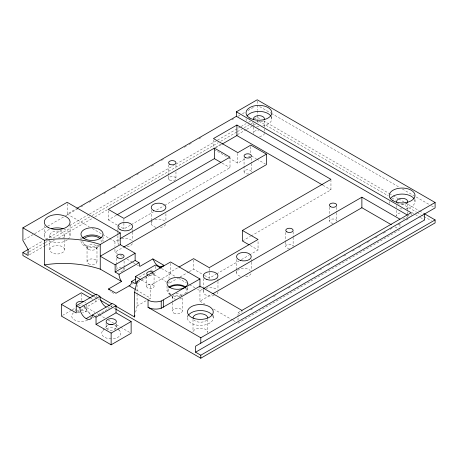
<?xml version="1.0" encoding="UTF-8"?>
<svg xmlns="http://www.w3.org/2000/svg" width="458" height="458" viewBox="0 0 458 458"><rect width="100%" height="100%" fill="white"/><g stroke="black" fill="none" stroke-linecap="round" stroke-linejoin="round"><path stroke-width="0.34" stroke-dasharray="2.29 1.72" d="M135.66 312.156L137.074 305.967L137.074 294.694M96.312 248.768L99.163 245.041M75.083 310.61L76.36 309.03M102.953 330.556L106.777 325.815M228.685 157.878L237.816 163.151L245.511 158.691M248.465 156.98L250.245 155.949M67.166 203.673L67.166 214.018L76.429 208.671M24.137 239.763L34.029 234.049M34.648 233.695L47.008 226.555M47.626 226.195L64.939 216.205M65.557 215.844L77.305 209.066M81.014 206.924L84.724 204.783M89.052 202.281L91.526 200.856M103.886 193.717L106.359 192.291M113.779 188.003L116.252 186.578M128.618 179.439L132.328 177.298M136.656 174.801L139.123 173.37M151.489 166.231L153.962 164.806M161.382 160.523L163.855 159.098M184.259 147.316L186.727 145.89M189.2 144.459L191.673 143.033M199.093 138.751L201.566 137.32M231.857 119.836L234.33 118.404M238.04 116.263L239.895 115.193M242.368 113.767L244.841 112.336M247.933 110.555L254.116 106.983M29.083 248.929L42.966 240.914M45.777 239.294L62.78 229.475M69.593 225.542L88.789 214.459M89.407 214.104L173.748 165.412M176.095 164.056L217.023 140.423M217.579 140.102L240.513 126.86M241.108 126.517L246.078 123.649M248.539 122.229L251.024 120.792M254.11 119.011L257.207 117.225L260.293 119.006M26.61 253.366L28.465 252.295M29.083 251.934L44.541 243.009M45.159 242.654L48.863 240.513M53.191 238.011L89.671 216.949M92.144 215.523L218.26 142.69M220.733 141.264L236.803 131.984M237.421 131.623L243.604 128.057M244.223 127.696L250.406 124.129M251.024 123.769L252.879 122.698M29.346 254.791L44.827 245.854M45.445 245.499L55.349 239.78M58.447 237.988L94.359 217.258M94.978 216.897L107.361 209.747M215.1 147.545L221.294 143.972M237.393 134.675L246.061 129.671M246.679 129.316L252.873 125.738M253.492 125.383L255.97 123.952M215.93 147.671L221.483 144.465M108.283 210.777L108.283 219.897L116.303 215.271M117.895 225.451L123.906 228.92L130.69 225.004M131.309 224.643L153.516 211.825M156.602 210.045L164.004 205.768M164.617 205.413L230.008 167.662L230.008 158.542M109.433 238.423L114.947 241.606L119.899 238.75M117.368 253.526L114.947 252.129L122.99 247.486M62.569 315.367L71.66 310.118M72.267 309.768L75.295 308.016M78.329 306.265L81.358 304.518L82.589 305.228M77.454 312.236L96.243 301.387L96.243 298.106M139.415 276.947L146.085 273.094M150.327 270.649L151.541 269.945L154.329 271.56M132.156 284.126L133.381 283.416M137.869 282.351L155.445 272.201M161.617 268.548L169.031 272.831L178.248 267.506M92.98 317.686L94.193 316.982M94.795 316.633L109.342 308.234M141.488 280.021L150.55 285.254L170.553 273.707L175.448 276.535M166.597 281.951L169.031 283.353L177.63 278.384M180.091 276.964L188.69 272M189.309 271.646L193.608 269.161L203.821 275.058M242.425 240.977L250.474 236.328M251.093 235.973L330.951 189.864L330.951 180.046M137.074 305.967L146.262 300.66M148.713 299.246L150.55 298.181L150.55 285.254M204.423 275.407L209.232 278.178L216.027 274.256M216.645 273.901L238.893 261.054M241.36 259.629L248.78 255.346M249.398 254.992L258.049 249.994L258.049 240.874M202.425 289.256L199.951 290.681L197.501 289.267M199.951 286.176L199.951 301.204L211.693 294.425M238.028 320.382L238.028 312.665L241.114 310.879M250.578 309.929L253.051 308.503M265.4 301.37L267.873 299.944M273.426 296.732L275.899 295.307M288.248 288.179L290.721 286.754M298.129 282.471L300.603 281.046M312.951 273.918L315.425 272.487M319.747 269.997L323.451 267.856M327.773 265.359L331.478 263.218M335.8 260.722L338.273 259.297M343.832 256.091L346.3 254.665M352.477 251.099L354.332 250.028M358.654 247.532L361.122 246.106M367.299 242.54L369.154 241.469M375.325 237.902L377.798 236.477M383.357 233.271L385.825 231.845M390.147 229.349L392.002 228.279M398.179 224.712L400.647 223.286M406.206 220.075L408.673 218.649M238.028 323.188L399.949 229.704M259.675 106.628L270.798 113.046M271.411 113.401L399.273 187.219M402.364 189.005L428.923 204.337M431.396 205.762L433.863 207.193M263.384 120.792L388.813 193.242M389.392 193.539L392.523 195.383M393.096 195.681L398.082 198.595M398.655 198.892L404.259 202.161M404.832 202.459L419.087 210.726M419.66 211.018L424.034 213.583M259.062 121.273L388.155 195.801M391.865 197.942L395.569 200.083M401.746 203.65L416.568 212.209M417.186 212.564L420.891 214.705M421.509 215.06L423.364 216.13M423.982 216.485L431.396 220.767M411.673 212.455L414.765 214.241M415.383 214.596L419.705 217.098M420.324 217.453L424.652 219.949M408.049 215.437L409.286 216.153M395.036 226.865L397.492 228.284M251.436 155.949L256.245 158.726M256.841 159.075L265.256 163.93M214.075 149.445L228.073 157.529M222.193 163.151L230.008 167.662M250.234 245.488L258.049 249.994M108.283 219.897L117.294 225.101M67.166 214.018L89.218 226.75M92.281 228.519L102.082 234.181M102.695 234.53L108.821 238.068M178.511 278.304L186.475 282.901M187.087 283.256L188.925 284.315M189.538 284.67L195.051 287.853M238.028 312.665L239.7 313.633M120.397 255.272L122.212 256.325M127.055 259.119L132.505 262.268M133.112 262.617L136.742 264.713M137.348 265.062L138.562 265.76M150.808 272.831L165.991 281.596M199.951 301.204L204.863 304.043M213.462 309.007L232.498 319.999M233.116 320.348L236.797 322.478M136.404 290.017L150.55 298.181M93.936 296.521L97.022 298.301M97.64 298.656L99.495 299.727M110.613 306.144L113.08 307.576M113.698 307.931L114.935 308.64M90.884 298.29L92.671 299.326M95.052 300.7L96.243 301.387M83.201 305.583L94.875 312.322M97.336 313.741L98.567 314.451M99.18 314.806L105.323 318.356M108.397 320.131L113.927 323.325M116.389 324.739L120.076 326.869M120.689 327.224L129.906 332.548M322.964 185.25L330.951 189.864M115.708 325.815L117.408 327.922M117.832 328.449L119.532 330.556M85.715 308.503L89.545 313.238M169.357 293.24L171.395 295.902M171.802 296.435L173.027 298.032M84.037 243.977L87.701 248.768M415.022 199.493L415.022 201.497M411.147 213.359L411.147 215.294M407.654 203.558L407.654 211.098M407.654 211.785L407.654 213.84M399.949 224.088L399.949 229M396.611 205.613L396.611 207.669M396.611 210.411L396.611 215.901A5.525 3.189 0 0 1 400.704 212.821M336.745 207.262L336.745 212.111M336.745 212.804L336.745 221.117A3.681 2.124 0 0 0 333.063 218.993A3.681 2.124 0 0 0 329.382 221.117L329.382 216.96M329.382 207.262L329.382 216.268M293.131 231.748L293.131 236.597M293.131 237.29L293.131 246.295A3.681 2.124 0 0 0 289.45 244.171A3.681 2.124 0 0 0 285.763 246.295L285.763 242.139M285.763 232.441L285.763 241.446M271.817 116.149L271.817 118.822M264.449 120.878L264.449 128.423M264.449 129.104L264.449 131.165M257.207 101.138L257.207 104.521M257.207 105.197L257.207 110.149M257.207 110.859L257.207 119.229M257.207 119.899L257.207 122.572M253.406 122.933L253.406 126.362M253.406 127.049L253.406 133.221A5.525 3.189 0 0 1 258.93 130.032M251.419 157.999L251.419 162.848M251.419 163.54L251.419 171.853M251.247 259.44L251.247 261.518M251.247 262.211L251.247 270.523M250.835 146.514L250.835 153.504M244.057 157.999L244.057 171.853M241.933 310.41L241.933 312.345M237.816 153.333L237.816 163.151M236.517 259.44L236.517 269.831M236.517 270.523L236.517 272.602M217.974 278.653L217.974 280.731M217.974 281.424L217.974 289.737M213.462 139.976L213.462 149.096M213.262 315.31L213.262 317.984M209.232 268.359L209.232 271.869M209.232 272.567L209.232 278.178M207.737 319.358L207.737 332.416A7.362 4.254 0 0 0 201.337 328.197A7.362 4.254 0 0 0 193.259 331.317M203.243 278.653L203.243 288.351M203.243 289.044L203.243 291.815M193.608 260.041L193.608 269.161M193.007 319.358L193.007 331.729M187.643 287.303L187.643 290.584M187.488 315.31L187.488 317.984M182.301 297.969L182.301 311.028M175.964 164.794L175.964 168.95M175.964 171.721L175.964 178.654M172.363 296.595L172.363 302.091M172.363 302.778L172.363 311.028M170.553 263.361L170.553 273.707M169.031 272.831L169.031 278.441M169.031 281.246L169.031 283.353M168.596 164.794L168.596 175.185M168.596 175.878L168.596 178.654M167.021 285.992L167.021 290.584M165.922 213.646L165.922 221.266M155.445 266.298L155.445 269.579M154.077 273.621L154.077 286.548A3.681 2.124 0 0 1 148.552 288.385A3.681 2.124 0 0 1 148.552 284.704A3.681 2.124 0 0 1 154.077 286.548M151.197 210.182L151.197 220.573M151.197 221.266L151.197 223.344M146.715 276.34L146.715 286.548M137.074 284.83L137.074 293.99M132.648 229.389L132.648 231.467M132.648 232.16L132.648 240.479M124.089 261.066L124.089 267.191M124.089 267.873L124.089 269.23M123.906 219.096L123.906 228.92M117.918 228.697L117.918 231.467M117.918 232.16L117.918 234.931M117.918 235.624L117.918 242.557M116.721 258.346L116.721 264.466M116.721 265.148L116.721 269.23M116.395 323.737L116.395 327.304M114.947 241.606L114.947 246.519M114.947 249.324L114.947 252.129M106.084 323.022L106.084 327.304M103.056 236.729L103.056 241.32A11.049 6.378 0 0 0 102.019 238.624M96.982 247.337L96.982 261.747M96.243 295.484L96.243 297.448M87.037 247.337L87.037 261.747M86.407 304.278L86.407 309.992M81.358 294.173L81.358 300.379M80.963 237.387L80.963 240.668M70.057 224.861L70.057 235.303M64.532 235.303L64.532 239.431M64.532 240.118L64.532 249.736A7.362 4.254 0 0 1 53.489 253.417A7.362 4.254 0 0 1 53.489 246.055A7.362 4.254 0 0 1 64.532 249.736M49.802 235.303L49.802 249.736M44.283 225.559L44.283 235.303M289.45 248.425A3.681 2.124 0 0 1 285.763 246.295M248.694 173.908A3.681 2.124 0 0 1 244.068 172.042A3.681 2.124 0 0 1 248.059 169.741A3.681 2.124 0 0 1 251.293 172.408M333.063 223.241A3.681 2.124 0 0 1 329.382 221.117M181.637 298.032A4.969 2.868 0 0 1 179.817 299.08M176.044 299.366A4.969 2.868 0 0 1 172.529 295.851M176.044 293.824A4.969 2.868 0 0 1 182.135 295.851M212.821 316.06A12.887 7.442 0 0 1 200.375 325.426A12.887 7.442 0 0 1 187.923 316.06M206.753 320.108A7.362 4.254 0 0 1 193.997 320.108M165.67 224.443A7.362 4.254 0 0 1 159.201 227.58M156.041 227.34A7.362 4.254 0 0 1 152.182 221.22M154.878 219.663A7.362 4.254 0 0 1 164.937 221.22M132.396 243.656A7.362 4.254 0 0 1 125.921 246.788M118.908 244.681A7.362 4.254 0 0 1 119.641 239.82M121.599 238.87A7.362 4.254 0 0 1 131.664 240.427M250.995 273.707A7.362 4.254 0 0 1 244.52 276.838M240.198 276.288A7.362 4.254 0 0 1 238.675 269.596A7.362 4.254 0 0 1 250.263 270.478M217.974 291.815A7.362 4.254 0 0 1 216.25 294.551M214.287 295.496A7.362 4.254 0 0 1 205.402 294.82A7.362 4.254 0 0 1 204.228 289.691M205.871 288.557A7.362 4.254 0 0 1 216.983 289.691M153.951 273.071A3.681 2.124 0 0 1 149.445 275.67M186.675 288.065A10.311 5.954 0 0 1 186.263 293.561M180 296.332A10.311 5.954 0 0 1 172.179 295.736M170.044 294.792A10.311 5.954 0 0 1 168.401 287.607M185.673 288.334A9.206 5.313 0 0 1 182.61 294.935M181.935 295.187A9.206 5.313 0 0 1 173.256 295.347M170.823 294.339A9.206 5.313 0 0 1 169.357 287.927M99.821 245.831A11.049 6.378 0 0 1 87.781 247.211A11.049 6.378 0 0 1 80.963 241.32M81.627 239.139A11.049 6.378 0 0 1 82.44 238.131M98.516 245.082A9.206 5.313 0 0 1 88.486 246.232A9.206 5.313 0 0 1 82.801 241.32M100.897 239.946A9.206 5.313 0 0 1 100.897 242.7M51.531 238.04A7.362 4.254 0 0 1 52.115 232.212A7.362 4.254 0 0 1 62.225 232.212A7.362 4.254 0 0 1 62.809 238.04M63.61 228.863A12.887 7.442 0 0 1 68.328 239.024M67.395 239.837A12.887 7.442 0 0 1 48.056 240.565M47.483 240.215A12.887 7.442 0 0 1 50.723 228.863M264.449 133.221A5.525 3.189 0 0 1 259.411 136.398M407.654 215.901A5.525 3.189 0 0 1 402.611 219.079M414.582 199.574A12.887 7.442 0 0 1 406.114 208.573M402.135 208.94A12.887 7.442 0 0 1 398.798 208.688M389.684 203.426A12.887 7.442 0 0 1 389.243 201.497M406.916 203.094A5.525 3.189 0 0 1 397.349 203.094M271.376 116.893A12.887 7.442 0 0 1 262.909 125.898M258.93 126.259A12.887 7.442 0 0 1 255.593 126.007M246.478 120.746A12.887 7.442 0 0 1 246.043 118.822M262.835 121.072A5.525 3.189 0 0 1 255.026 121.072M113.887 293.309A8.839 5.101 60 0 1 109.88 290.687M123.591 268.17A3.681 2.124 0 0 1 123.591 270.294M123.007 270.735A3.681 2.124 0 0 1 118.565 271.073M116.847 269.779A3.681 2.124 0 0 1 121.359 267.18M90.501 317.434A9.572 5.525 0 0 1 89.928 318.339M87.564 320.159A9.572 5.525 0 0 1 74.557 319.953A9.572 5.525 0 0 1 73.921 312.448M76.463 311.217A9.572 5.525 0 0 1 78.776 310.667M81.249 310.478A9.572 5.525 0 0 1 90.501 314.572M118.576 329.766A9.572 5.525 0 0 1 120.168 335.319A9.572 5.525 0 0 1 112.491 338.8M111.242 338.846A9.572 5.525 0 0 1 102.563 335.651A9.572 5.525 0 0 1 103.909 329.766M106.456 328.529A9.572 5.525 0 0 1 116.029 328.529M112.17 305.234A8.839 5.101 60 0 1 107.756 307.787M83.831 307.415A5.152 2.977 0 0 1 86.362 310.381A5.152 2.977 0 0 1 82.583 312.866M79.915 312.866A5.152 2.977 0 0 1 77.608 312.093M114.889 325.203A5.152 2.977 0 0 1 114.889 329.411A5.152 2.977 0 0 1 107.596 329.411A5.152 2.977 0 0 1 107.596 325.203M84.896 306.385A5.152 2.977 0 0 1 83.831 306.854M84.896 302.171A5.152 2.977 0 0 1 85.715 302.79M169.678 180.154A3.681 2.124 0 0 0 175.838 179.204A3.681 2.124 0 0 0 171.326 176.599A3.681 2.124 0 0 0 169.678 180.154M173.817 313.054A4.969 2.868 0 0 0 182.135 311.772A4.969 2.868 0 0 0 176.044 308.257A4.969 2.868 0 0 0 173.817 313.054M88.491 263.779A4.969 2.868 0 0 0 96.81 262.491A4.969 2.868 0 0 0 90.724 258.976A4.969 2.868 0 0 0 88.491 263.779M88.491 249.364A4.969 2.868 0 0 0 96.81 248.076A4.969 2.868 0 0 0 90.724 244.561A4.969 2.868 0 0 0 88.491 249.364"/><path stroke-width="0.69" d="M115.41 305.91L134.56 316.97L134.56 292.313L137.074 281.309L170.553 261.982L199.951 278.956L199.951 286.176L241.933 310.41M134.56 316.97L134.875 315.591M162.785 266.442L163.775 265.52M93.317 296.16L22.9 255.507L22.9 252.501L28.11 255.507L28.11 249.496L22.9 240.473L22.9 227.849L67.166 202.293L120.248 232.945L120.248 244.669L100.25 256.217L115.135 264.81L135.133 253.263L135.133 260.476L115.135 272.023L115.135 264.81M407.425 215.077L236.38 116.321L236.38 111.815L257.207 99.787L435.1 202.493L435.1 207.903L195.583 346.185L195.583 352.202L200.793 355.208L435.1 219.932L435.1 222.909L200.793 358.213L115.553 309.001M77.047 208.31L236.38 116.321M249.032 244.79L242.425 240.977L242.425 230.454L330.951 179.341L236.901 125.04L213.462 138.574L237.816 152.629L250.835 145.112L266.459 154.134L266.459 164.622L123.608 247.131M22.9 252.501L28.465 249.289M214.384 148.123L108.283 209.375L123.906 218.397L230.008 157.14L214.384 148.123L214.384 158.645L116.922 214.911M222.096 144.11L236.901 135.562L322.346 184.895M22.9 227.849L44.369 240.244A73.646 42.52 0 0 1 100.25 244.486L120.248 232.945M120.517 238.395L266.459 154.134M116.029 312.808L116.029 305.595L96.031 317.142L96.031 324.356L116.029 312.808L131.137 321.533L131.137 333.258L111.134 344.805L61.355 316.066L61.355 304.341L81.358 292.794L90.289 297.946M115.135 272.023L119.04 274.279L139.043 262.732L139.77 266.459L152.846 258.913L163.884 265.285L159.727 267.684M61.355 304.341L76.24 312.934L76.24 305.715L96.243 294.168L99.89 296.274A8.839 5.101 60 0 0 106.136 307.1M109.147 289.845L108.54 288.964L121.559 281.447L120.872 280.439A8.839 5.101 60 0 1 119.04 274.279M76.24 305.715L79.887 307.822L99.89 296.274M108.54 288.964L116 293.269L129.711 285.54A8.839 5.101 60 0 0 131.538 281.493L135.442 283.748L135.442 276.535L155.445 264.987L161.004 268.193M131.538 281.493L135.78 279.042M79.887 307.822A8.839 5.101 60 0 0 86.138 318.648L112.387 303.488L116.029 305.595M178.86 267.151L193.608 258.638L209.232 267.655L258.049 239.471L242.425 230.454M134.56 292.313L150.15 301.032A11.078 6.395 0 0 0 161.227 301.032L199.951 278.956M96.031 324.356L111.134 333.08L131.137 321.533M148.049 300.099L148.049 307.318L150.15 308.245A11.078 6.395 0 0 0 161.227 308.245L199.951 286.176M203.661 288.54L361.877 197.198L399.949 219.182M212.93 293.715L361.877 207.72L391.355 224.741M241.732 310.524L411.147 212.712L236.38 111.815M148.049 307.318L200.793 337.769L435.1 202.493M195.583 352.202L424.652 219.949L424.652 213.938M162.098 266.653L161.491 266.842A8.839 5.101 60 0 1 155.239 263.236L152.846 258.913M424.6 213.869L435.1 219.932M214.384 158.645L220.991 162.458M120.248 244.669L135.133 253.263M135.133 260.476L139.043 262.732M135.442 276.535L140.881 279.672M44.369 240.244L44.369 264.896A73.646 42.52 0 0 1 100.25 269.144L121.559 281.447M129.019 285.752L135.173 289.301M44.369 264.896L96.26 294.855M99.352 296.641L111.706 303.774M100.726 300.442L109.994 305.789M96.031 317.142L92.384 315.035A8.839 5.101 60 0 1 86.138 318.648M361.877 197.198L361.877 207.72M236.901 125.04L236.901 135.562M200.793 337.769L200.793 343.179M200.793 355.208L200.793 358.213M163.329 300.099L163.329 307.318M161.227 301.032L161.227 308.245M137.074 281.309L137.074 283.422M111.134 333.08L111.134 344.805M100.25 244.486L100.25 269.144M193.007 317.984A7.362 4.254 0 0 1 200.375 313.73A7.362 4.254 0 0 1 207.737 317.984M188.467 315.138A12.887 7.442 0 0 1 200.375 310.541A12.887 7.442 0 0 1 212.277 315.138M147.791 275.121A3.681 2.124 0 0 1 147.791 272.115A3.681 2.124 0 0 1 153.001 272.115M168.887 287.172A10.311 5.954 0 0 1 185.776 287.172M169.792 287.538A9.206 5.313 0 0 1 185.307 287.927M82.824 237.782A11.049 6.378 0 0 1 101.195 237.782M84.037 238.664A9.206 5.313 0 0 1 99.981 238.664M51.313 228.679A12.887 7.442 0 0 1 63.021 228.679M390.227 198.652A12.887 7.442 0 0 1 402.135 194.06A12.887 7.442 0 0 1 414.038 198.652M396.8 202.321A5.525 3.189 0 0 1 402.135 198.308A5.525 3.189 0 0 1 407.471 202.321M247.022 115.971A12.887 7.442 0 0 1 258.93 111.38A12.887 7.442 0 0 1 270.838 115.971M253.595 119.647A5.525 3.189 0 0 1 258.93 115.634A5.525 3.189 0 0 1 264.266 119.647M109.909 324.43A5.152 2.977 0 0 1 112.576 324.43M76.789 305.767A5.152 2.977 0 0 1 77.608 302.171A5.152 2.977 0 0 1 83.831 301.702M169.678 164.222A3.681 2.124 0 0 0 175.838 163.266A3.681 2.124 0 0 0 171.326 160.666A3.681 2.124 0 0 0 169.678 164.222M286.845 231.868A3.681 2.124 0 0 0 293.005 230.912A3.681 2.124 0 0 0 288.494 228.307A3.681 2.124 0 0 0 286.845 231.868M330.458 206.684A3.681 2.124 0 0 0 336.619 205.734A3.681 2.124 0 0 0 332.107 203.129A3.681 2.124 0 0 0 330.458 206.684M245.133 157.426A3.681 2.124 0 0 0 251.293 156.47A3.681 2.124 0 0 0 246.788 153.865A3.681 2.124 0 0 0 245.133 157.426M193.929 318.413A12.887 7.442 0 0 0 213.262 311.972A12.887 7.442 0 0 0 193.929 305.526A12.887 7.442 0 0 0 193.929 318.413M120.076 229.624A7.362 4.254 0 0 0 132.396 227.718A7.362 4.254 0 0 0 123.379 222.514A7.362 4.254 0 0 0 120.076 229.624M153.35 210.417A7.362 4.254 0 0 0 165.67 208.51A7.362 4.254 0 0 0 156.653 203.3A7.362 4.254 0 0 0 153.35 210.417M240.198 260.35A7.362 4.254 0 0 0 251.247 256.669A7.362 4.254 0 0 0 240.198 252.988A7.362 4.254 0 0 0 240.198 260.35M206.924 279.563A7.362 4.254 0 0 0 217.974 275.882A7.362 4.254 0 0 0 206.924 272.201A7.362 4.254 0 0 0 206.924 279.563M84.198 238.618A11.049 6.378 0 0 0 102.678 235.756A11.049 6.378 0 0 0 89.15 227.947A11.049 6.378 0 0 0 84.198 238.618M48.056 227.34A12.887 7.442 0 0 0 69.616 224.002A12.887 7.442 0 0 0 53.832 214.888A12.887 7.442 0 0 0 48.056 227.34M170.044 287.578A10.311 5.954 0 0 0 187.293 284.91A10.311 5.954 0 0 0 174.664 277.617A10.311 5.954 0 0 0 170.044 287.578M393.021 200.747A12.887 7.442 0 0 0 414.582 197.409A12.887 7.442 0 0 0 398.798 188.301A12.887 7.442 0 0 0 393.021 200.747M249.816 118.067A12.887 7.442 0 0 0 271.376 114.735A12.887 7.442 0 0 0 255.593 105.621A12.887 7.442 0 0 0 249.816 118.067M117.803 257.808A3.681 2.124 0 0 0 123.963 256.852A3.681 2.124 0 0 0 119.452 254.247A3.681 2.124 0 0 0 117.803 257.808M108.666 324.172A5.152 2.977 0 0 0 116.395 321.59A5.152 2.977 0 0 0 108.666 319.014A5.152 2.977 0 0 0 108.666 324.172"/></g></svg>
